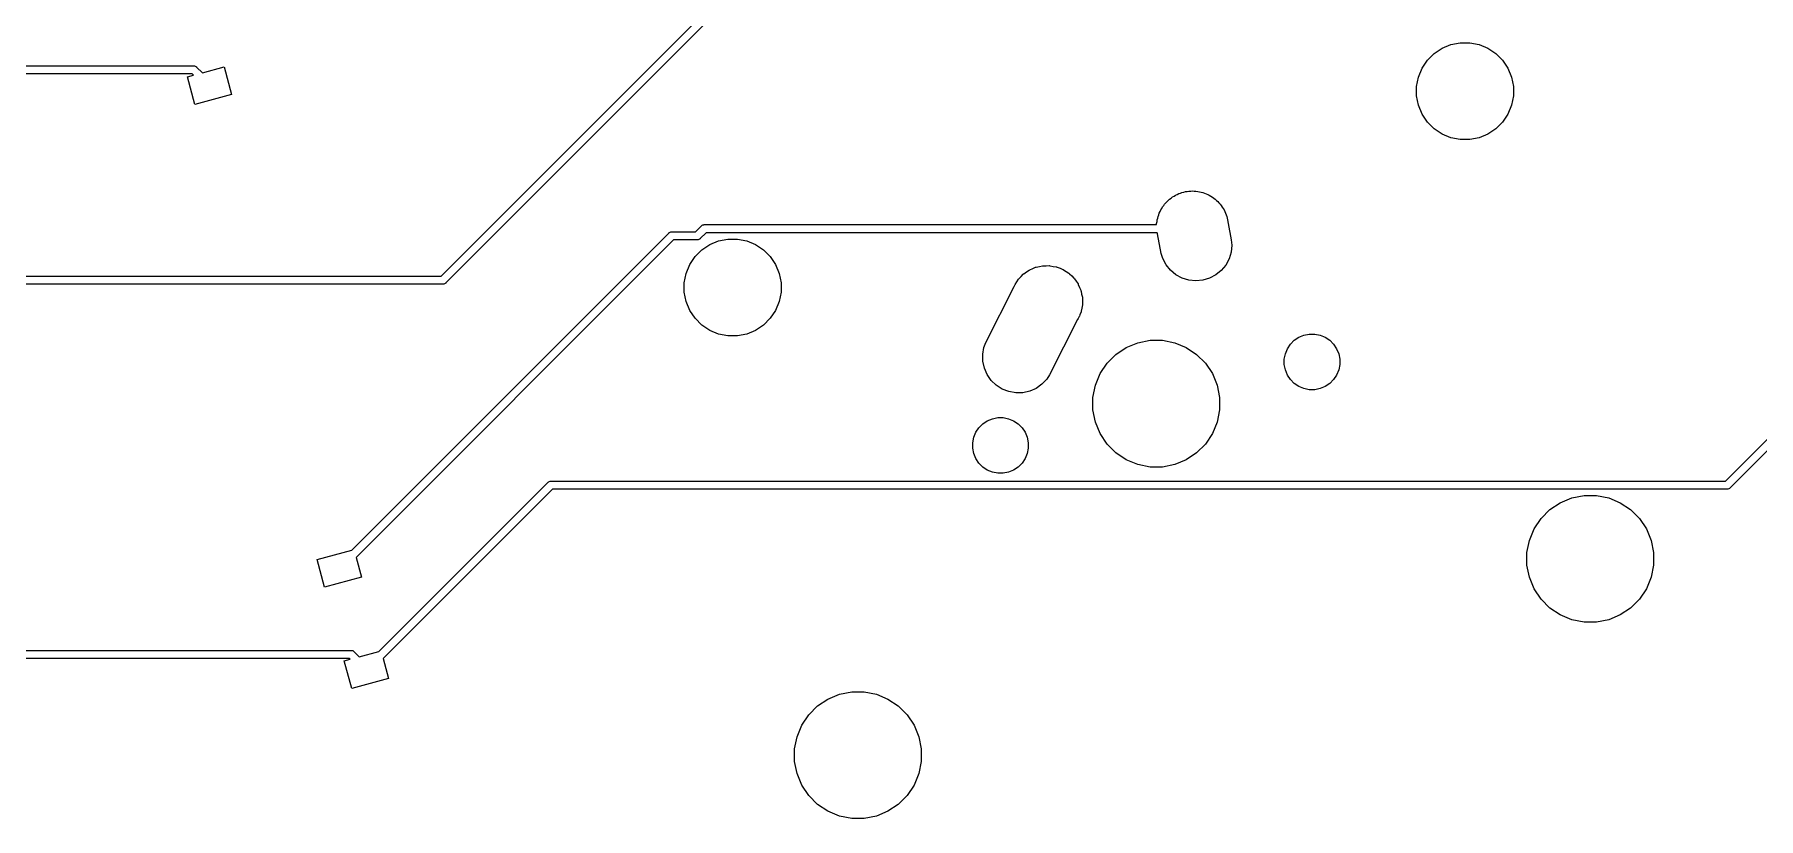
# Model space of a CAD drawing. Extents: x -26.1 to -7.5, y -7.6 to -2.3.
# Drawn here: x -14.713 to -12.575, y -7.639 to -6.668 of the extents above; entities that cross this region are included whole.
import ezdxf

# ---------------------------------------------------------------- set-up
doc = ezdxf.new("R2010")
doc.units = 0
doc.header["$MEASUREMENT"] = 0
doc.layers.add('BLACK', color=7, linetype='CONTINUOUS')

msp = doc.modelspace()

# ---------------------------------------------------------------- linework, layer by layer
at = {"layer": 'BLACK', "linetype": 'CONTINUOUS'}
for p, q in [((-14.2086, -6.967), (-13.7921, -6.55054)), ((-13.7867, -6.5593), (-14.2028, -6.97536)), ((-12.9774, -6.69112), (-12.9676, -6.68455)), ((-12.9676, -6.68455), (-12.9567, -6.68003)), ((-12.9567, -6.68003), (-12.9451, -6.67773)), ((-12.9451, -6.67773), (-12.9333, -6.67773)), ((-12.9333, -6.67773), (-12.9217, -6.68003)), ((-12.9217, -6.68003), (-12.9108, -6.68455)), ((-12.9108, -6.68455), (-12.9009, -6.69112)), ((-14.9042, -6.70626), (-14.5157, -6.70626)), ((-14.5157, -6.70626), (-14.5155, -6.70624)), ((-14.5155, -6.70624), (-14.5152, -6.70626)), ((-14.5152, -6.70626), (-14.5145, -6.70633)), ((-14.5145, -6.70633), (-14.5135, -6.70662)), ((-14.5135, -6.70662), (-14.5127, -6.70708)), ((-14.5127, -6.70708), (-14.5119, -6.70771)), ((-14.5119, -6.70771), (-14.5118, -6.7079)), ((-14.5118, -6.7079), (-14.5047, -6.71499)), ((-14.5047, -6.71499), (-14.4775, -6.70772)), ((-14.4775, -6.70772), (-14.4684, -6.74195)), ((-12.9969, -6.72022), (-12.9924, -6.7093)), ((-12.9924, -6.7093), (-12.9858, -6.69948)), ((-12.9858, -6.69948), (-12.9774, -6.69112)), ((-12.9009, -6.69112), (-12.8926, -6.69948)), ((-12.8926, -6.69948), (-12.886, -6.7093)), ((-12.886, -6.7093), (-12.8815, -6.72022)), ((-14.5175, -6.71626), (-14.9068, -6.71626)), ((-14.5232, -6.71995), (-14.5158, -6.71798)), ((-14.514, -6.75417), (-14.5232, -6.71995)), ((-14.5158, -6.71798), (-14.5175, -6.71626)), ((-12.9992, -6.73182), (-12.9969, -6.72022)), ((-12.9992, -6.74363), (-12.9992, -6.73182)), ((-12.8815, -6.72022), (-12.8792, -6.73182)), ((-12.8792, -6.73182), (-12.8792, -6.74363)), ((-14.4684, -6.74195), (-14.514, -6.75417)), ((-12.9969, -6.75523), (-12.9992, -6.74363)), ((-12.8792, -6.74363), (-12.8815, -6.75523)), ((-12.9924, -6.76615), (-12.9969, -6.75523)), ((-12.9858, -6.77597), (-12.9924, -6.76615)), ((-12.9774, -6.78433), (-12.9858, -6.77597)), ((-12.8926, -6.77597), (-12.9009, -6.78433)), ((-12.886, -6.76615), (-12.8926, -6.77597)), ((-12.8815, -6.75523), (-12.886, -6.76615)), ((-12.9676, -6.7909), (-12.9774, -6.78433)), ((-12.9567, -6.79542), (-12.9676, -6.7909)), ((-12.9451, -6.79773), (-12.9567, -6.79542)), ((-12.9217, -6.79542), (-12.9333, -6.79773)), ((-12.9108, -6.7909), (-12.9217, -6.79542)), ((-12.9009, -6.78433), (-12.9108, -6.7909)), ((-12.9333, -6.79773), (-12.9451, -6.79773)), ((-13.2836, -6.86205), (-13.2815, -6.86164)), ((-13.2815, -6.86164), (-13.2793, -6.86164)), ((-13.2793, -6.86164), (-13.277, -6.86143)), ((-13.277, -6.86143), (-13.2749, -6.86164)), ((-13.2749, -6.86164), (-13.2728, -6.86164)), ((-13.2728, -6.86164), (-13.2706, -6.86208)), ((-13.3164, -6.88495), (-13.3152, -6.88307)), ((-13.3152, -6.88307), (-13.3141, -6.88108)), ((-13.3141, -6.88108), (-13.3127, -6.87945)), ((-13.3127, -6.87945), (-13.3116, -6.8777)), ((-13.3116, -6.8777), (-13.31, -6.8761)), ((-13.31, -6.8761), (-13.3085, -6.87436)), ((-13.3085, -6.87436), (-13.3069, -6.87302)), ((-13.3069, -6.87302), (-13.3054, -6.87153)), ((-13.3054, -6.87153), (-13.3035, -6.87027)), ((-13.3035, -6.87027), (-13.3018, -6.86884)), ((-13.3018, -6.86884), (-13.2999, -6.86786)), ((-13.2999, -6.86786), (-13.2982, -6.86668)), ((-13.2982, -6.86668), (-13.2961, -6.86582)), ((-13.2961, -6.86582), (-13.2941, -6.86476)), ((-13.2941, -6.86476), (-13.292, -6.86415)), ((-13.292, -6.86415), (-13.2901, -6.86334)), ((-13.2901, -6.86334), (-13.2879, -6.8629)), ((-13.2879, -6.8629), (-13.2857, -6.86225)), ((-13.2857, -6.86225), (-13.2836, -6.86205)), ((-13.2706, -6.86208), (-13.2683, -6.86231)), ((-13.2683, -6.86231), (-13.2663, -6.86293)), ((-13.2663, -6.86293), (-13.2643, -6.86334)), ((-13.2643, -6.86334), (-13.2622, -6.86421)), ((-13.2622, -6.86421), (-13.26, -6.86487)), ((-13.26, -6.86487), (-13.2581, -6.86587)), ((-13.2581, -6.86587), (-13.2562, -6.86668)), ((-13.2562, -6.86668), (-13.2543, -6.86794)), ((-13.2543, -6.86794), (-13.2523, -6.86901)), ((-13.2523, -6.86901), (-13.2507, -6.87036)), ((-13.2507, -6.87036), (-13.2489, -6.87153)), ((-13.2489, -6.87153), (-13.2473, -6.87313)), ((-13.2473, -6.87313), (-13.2456, -6.87457)), ((-13.2456, -6.87457), (-13.2443, -6.87621)), ((-13.2443, -6.87621), (-13.2428, -6.8777)), ((-13.2428, -6.8777), (-13.2415, -6.87958)), ((-13.2415, -6.87958), (-13.2401, -6.88133)), ((-13.2401, -6.88133), (-13.2391, -6.8832)), ((-13.8857, -6.90459), (-13.8849, -6.90396)), ((-13.8849, -6.90396), (-13.8841, -6.9035)), ((-13.8841, -6.9035), (-13.8831, -6.90321)), ((-13.8831, -6.90321), (-13.8824, -6.90314)), ((-13.8824, -6.90314), (-13.8821, -6.90312)), ((-13.8821, -6.90312), (-13.8819, -6.90314)), ((-13.8819, -6.90314), (-13.3215, -6.90314)), ((-13.3215, -6.90157), (-13.321, -6.89935)), ((-13.3215, -6.90314), (-13.3215, -6.90157)), ((-13.321, -6.89935), (-13.3208, -6.8971)), ((-13.3208, -6.8971), (-13.3202, -6.89508)), ((-13.3202, -6.89508), (-13.3198, -6.89301)), ((-13.3198, -6.89301), (-13.3189, -6.89092)), ((-13.3189, -6.89092), (-13.3182, -6.88876)), ((-13.3182, -6.88876), (-13.3172, -6.8869)), ((-13.3172, -6.8869), (-13.3164, -6.88495)), ((-13.2391, -6.8832), (-13.2379, -6.88495)), ((-13.2379, -6.88495), (-13.2371, -6.88704)), ((-13.2371, -6.88704), (-13.236, -6.88904)), ((-13.236, -6.88904), (-13.2354, -6.89106)), ((-13.2354, -6.89106), (-13.2346, -6.89301)), ((-13.2346, -6.89301), (-13.2341, -6.89523)), ((-13.2341, -6.89523), (-13.2341, -6.8953)), ((-13.2341, -6.8953), (-13.2337, -6.89735)), ((-13.2337, -6.89735), (-13.2329, -6.90157)), ((-13.2329, -6.90157), (-13.2329, -6.90165)), ((-13.2329, -6.90165), (-13.2289, -6.92204)), ((-14.3195, -7.30669), (-13.9265, -6.91364)), ((-13.9207, -6.922), (-14.3141, -7.31545)), ((-13.9265, -6.91364), (-13.9263, -6.91345)), ((-13.9263, -6.91345), (-13.9256, -6.91282)), ((-13.9256, -6.91282), (-13.9247, -6.91236)), ((-13.9247, -6.91236), (-13.9237, -6.91207)), ((-13.9237, -6.91207), (-13.9228, -6.91198)), ((-13.9228, -6.91198), (-13.9225, -6.912)), ((-13.9225, -6.912), (-13.8931, -6.912)), ((-13.8912, -6.922), (-13.9207, -6.922)), ((-13.8931, -6.912), (-13.8858, -6.90478)), ((-13.891, -6.92202), (-13.8912, -6.922)), ((-13.8908, -6.922), (-13.891, -6.92202)), ((-13.89, -6.92193), (-13.8908, -6.922)), ((-13.8891, -6.92164), (-13.89, -6.92193)), ((-13.8882, -6.92118), (-13.8891, -6.92164)), ((-13.8874, -6.92055), (-13.8882, -6.92118)), ((-13.8873, -6.92036), (-13.8874, -6.92055)), ((-13.8801, -6.91314), (-13.8873, -6.92036)), ((-13.8858, -6.90478), (-13.8857, -6.90459)), ((-13.3209, -6.91314), (-13.8801, -6.91314)), ((-13.8756, -6.92784), (-13.8647, -6.92332)), ((-13.8647, -6.92332), (-13.8531, -6.92102)), ((-13.8531, -6.92102), (-13.8413, -6.92102)), ((-13.8413, -6.92102), (-13.8297, -6.92332)), ((-13.8297, -6.92332), (-13.8187, -6.92784)), ((-13.3206, -6.91451), (-13.3209, -6.91314)), ((-13.3158, -6.93903), (-13.3206, -6.91451)), ((-13.2289, -6.92204), (-13.2283, -6.92855)), ((-13.9003, -6.95259), (-13.8938, -6.94277)), ((-13.8938, -6.94277), (-13.8854, -6.93441)), ((-13.8854, -6.93441), (-13.8756, -6.92784)), ((-13.8187, -6.92784), (-13.8089, -6.93441)), ((-13.8089, -6.93441), (-13.8006, -6.94277)), ((-13.8006, -6.94277), (-13.794, -6.95259)), ((-13.314, -6.94529), (-13.3158, -6.93903)), ((-13.3099, -6.953), (-13.314, -6.94529)), ((-13.2317, -6.94557), (-13.2359, -6.95325)), ((-13.2292, -6.93723), (-13.2317, -6.94557)), ((-13.2283, -6.92855), (-13.2292, -6.93723)), ((-12.6162, -7.22091), (-12.3299, -6.93455)), ((-12.3245, -6.94331), (-12.6104, -7.22927)), ((-15.2172, -6.967), (-14.2086, -6.967)), ((-13.9072, -6.97511), (-13.9049, -6.96351)), ((-13.9049, -6.96351), (-13.9003, -6.95259)), ((-13.794, -6.95259), (-13.7895, -6.96351)), ((-13.7895, -6.96351), (-13.7872, -6.97511)), ((-13.4922, -6.97013), (-13.4895, -6.96737)), ((-13.4895, -6.96737), (-13.4868, -6.96457)), ((-13.4868, -6.96457), (-13.4864, -6.96429)), ((-13.4864, -6.96429), (-13.4861, -6.96396)), ((-13.4861, -6.96396), (-13.4828, -6.96179)), ((-13.4828, -6.96179), (-13.4796, -6.95957)), ((-13.4796, -6.95957), (-13.4792, -6.95938)), ((-13.4792, -6.95938), (-13.4788, -6.95911)), ((-13.4788, -6.95911), (-13.4752, -6.95762)), ((-13.4752, -6.95762), (-13.4717, -6.95606)), ((-13.4717, -6.95606), (-13.4712, -6.95595)), ((-13.4712, -6.95595), (-13.4707, -6.95577)), ((-13.4707, -6.95577), (-13.4669, -6.95501)), ((-13.4669, -6.95501), (-13.4631, -6.95417)), ((-13.4631, -6.95417), (-13.4627, -6.95416)), ((-13.4627, -6.95416), (-13.4622, -6.95407)), ((-13.4622, -6.95407), (-13.4583, -6.95407)), ((-13.4583, -6.95407), (-13.4544, -6.95399)), ((-13.4544, -6.95399), (-13.4539, -6.95407)), ((-13.4539, -6.95407), (-13.4535, -6.95407)), ((-13.4535, -6.95407), (-13.4497, -6.95483)), ((-13.4497, -6.95483), (-13.4458, -6.9555)), ((-13.4458, -6.9555), (-13.4454, -6.95568)), ((-13.4454, -6.95568), (-13.4449, -6.95577)), ((-13.4449, -6.95577), (-13.4413, -6.95726)), ((-13.4413, -6.95726), (-13.4377, -6.95867)), ((-13.4377, -6.95867), (-13.4373, -6.95893)), ((-13.4373, -6.95893), (-13.4369, -6.95911)), ((-13.4369, -6.95911), (-13.4336, -6.96127)), ((-13.4336, -6.96127), (-13.4303, -6.96336)), ((-13.4303, -6.96336), (-13.43, -6.96369)), ((-13.43, -6.96369), (-13.4296, -6.96396)), ((-13.4296, -6.96396), (-13.4268, -6.96671)), ((-13.4268, -6.96671), (-13.424, -6.9694)), ((-13.3044, -6.95976), (-13.3099, -6.953)), ((-13.2976, -6.96532), (-13.3044, -6.95976)), ((-13.29, -6.96946), (-13.2976, -6.96532)), ((-13.2482, -6.96549), (-13.2559, -6.96957)), ((-13.2414, -6.95997), (-13.2482, -6.96549)), ((-13.2359, -6.95325), (-13.2414, -6.95997)), ((-14.2068, -6.977), (-15.219, -6.977)), ((-14.2065, -6.97702), (-14.2068, -6.977)), ((-14.2063, -6.977), (-14.2065, -6.97702)), ((-14.2055, -6.97693), (-14.2063, -6.977)), ((-14.2046, -6.97664), (-14.2055, -6.97693)), ((-14.2037, -6.97618), (-14.2046, -6.97664)), ((-14.203, -6.97555), (-14.2037, -6.97618)), ((-14.2028, -6.97536), (-14.203, -6.97555)), ((-13.9072, -6.98692), (-13.9072, -6.97511)), ((-13.9049, -6.99852), (-13.9072, -6.98692)), ((-13.7872, -6.98692), (-13.7895, -6.99852)), ((-13.7872, -6.97511), (-13.7872, -6.98692)), ((-13.5333, -7.04913), (-13.4981, -6.97984)), ((-13.4981, -6.97984), (-13.4971, -6.97738)), ((-13.4971, -6.97738), (-13.4949, -6.97414)), ((-13.4949, -6.97414), (-13.4928, -6.97087)), ((-13.4928, -6.97087), (-13.4925, -6.97052)), ((-13.4925, -6.97052), (-13.4922, -6.97013)), ((-13.424, -6.9694), (-13.4238, -6.96979)), ((-13.4238, -6.96979), (-13.4234, -6.97013)), ((-13.4234, -6.97013), (-13.4213, -6.97336)), ((-13.4213, -6.97336), (-13.419, -6.97655)), ((-13.419, -6.97655), (-13.4188, -6.97698)), ((-13.4188, -6.97698), (-13.4186, -6.97738)), ((-13.4186, -6.97738), (-13.4171, -6.98097)), ((-13.4171, -6.98097), (-13.4155, -6.98453)), ((-13.4155, -6.98453), (-13.4154, -6.985)), ((-13.4154, -6.985), (-13.4152, -6.98544)), ((-13.4152, -6.98544), (-13.4145, -6.98926)), ((-13.4145, -6.98926), (-13.4136, -6.99305)), ((-13.2816, -6.97202), (-13.29, -6.96946)), ((-13.2729, -6.9729), (-13.2816, -6.97202)), ((-13.2642, -6.97208), (-13.2729, -6.9729)), ((-13.2559, -6.96957), (-13.2642, -6.97208)), ((-13.9003, -7.00944), (-13.9049, -6.99852)), ((-13.8938, -7.01926), (-13.9003, -7.00944)), ((-13.794, -7.00944), (-13.8006, -7.01926)), ((-13.7895, -6.99852), (-13.794, -7.00944)), ((-13.4152, -7.01128), (-13.4167, -7.01487)), ((-13.4151, -7.01081), (-13.4152, -7.01128)), ((-13.415, -7.01037), (-13.4151, -7.01081)), ((-13.4143, -7.00654), (-13.415, -7.01037)), ((-13.4135, -7.00272), (-13.4143, -7.00654)), ((-13.4136, -6.99305), (-13.4136, -6.99353)), ((-13.4136, -6.99353), (-13.4135, -6.994)), ((-13.4135, -6.994), (-13.4135, -6.99789)), ((-13.4135, -6.99789), (-13.4135, -7.00177)), ((-13.4135, -7.00177), (-13.4135, -7.00224)), ((-13.4135, -7.00224), (-13.4135, -7.00272)), ((-13.8854, -7.02762), (-13.8938, -7.01926)), ((-13.8756, -7.03419), (-13.8854, -7.02762)), ((-13.8089, -7.02762), (-13.8187, -7.03419)), ((-13.8006, -7.01926), (-13.8089, -7.02762)), ((-13.4195, -7.02076), (-13.4543, -7.08921)), ((-13.4186, -7.01934), (-13.4195, -7.02076)), ((-13.4176, -7.01688), (-13.4186, -7.01934)), ((-13.4173, -7.01646), (-13.4176, -7.01688)), ((-13.4167, -7.01487), (-13.4173, -7.01646)), ((-13.8647, -7.03871), (-13.8756, -7.03419)), ((-13.8531, -7.04102), (-13.8647, -7.03871)), ((-13.8413, -7.04102), (-13.8531, -7.04102)), ((-13.8297, -7.03871), (-13.8413, -7.04102)), ((-13.8187, -7.03419), (-13.8297, -7.03871)), ((-13.5356, -7.05522), (-13.5333, -7.04913)), ((-13.3592, -7.05543), (-13.3449, -7.04952)), ((-13.3449, -7.04952), (-13.3297, -7.0465)), ((-13.3297, -7.0465), (-13.3143, -7.0465)), ((-13.3143, -7.0465), (-13.2991, -7.04952)), ((-13.2991, -7.04952), (-13.2848, -7.05543)), ((-13.1593, -7.05692), (-13.1556, -7.05128)), ((-13.1556, -7.05128), (-13.1508, -7.04648)), ((-13.1508, -7.04648), (-13.1451, -7.04271)), ((-13.1451, -7.04271), (-13.1389, -7.04011)), ((-13.1389, -7.04011), (-13.1322, -7.03879)), ((-13.1322, -7.03879), (-13.1254, -7.03879)), ((-13.1254, -7.03879), (-13.1188, -7.04011)), ((-13.1188, -7.04011), (-13.1125, -7.04271)), ((-13.1125, -7.04271), (-13.1069, -7.04648)), ((-13.1069, -7.04648), (-13.1021, -7.05128)), ((-13.1021, -7.05128), (-13.0983, -7.05692)), ((-13.5371, -7.06382), (-13.5356, -7.05522)), ((-13.537, -7.07254), (-13.5371, -7.06382)), ((-13.5351, -7.08106), (-13.537, -7.07254)), ((-13.3916, -7.08782), (-13.383, -7.07496)), ((-13.383, -7.07496), (-13.372, -7.06403)), ((-13.372, -7.06403), (-13.3592, -7.05543)), ((-13.2848, -7.05543), (-13.272, -7.06403)), ((-13.272, -7.06403), (-13.261, -7.07496)), ((-13.261, -7.07496), (-13.2524, -7.08782)), ((-13.1633, -7.06984), (-13.1619, -7.06319)), ((-13.1633, -7.07663), (-13.1633, -7.06984)), ((-13.1619, -7.06319), (-13.1593, -7.05692)), ((-13.0983, -7.05692), (-13.0957, -7.06319)), ((-13.0957, -7.06319), (-13.0944, -7.06984)), ((-13.0944, -7.06984), (-13.0944, -7.07663)), ((-13.5316, -7.08904), (-13.5351, -7.08106)), ((-13.5266, -7.09619), (-13.5316, -7.08904)), ((-13.5203, -7.10223), (-13.5266, -7.09619)), ((-13.4578, -7.09472), (-13.4638, -7.10102)), ((-13.4543, -7.08921), (-13.4578, -7.09472)), ((-13.3975, -7.1021), (-13.3916, -7.08782)), ((-13.2524, -7.08782), (-13.2465, -7.1021)), ((-13.1619, -7.08328), (-13.1633, -7.07663)), ((-13.1593, -7.08955), (-13.1619, -7.08328)), ((-13.1556, -7.0952), (-13.1593, -7.08955)), ((-13.1508, -7.09999), (-13.1556, -7.0952)), ((-13.1021, -7.0952), (-13.1069, -7.09999)), ((-13.0983, -7.08955), (-13.1021, -7.0952)), ((-13.0957, -7.08328), (-13.0983, -7.08955)), ((-13.0944, -7.07663), (-13.0957, -7.08328)), ((-13.5129, -7.10692), (-13.5203, -7.10223)), ((-13.5048, -7.11009), (-13.5129, -7.10692)), ((-13.4962, -7.1116), (-13.5048, -7.11009)), ((-13.4875, -7.11142), (-13.4962, -7.1116)), ((-13.4789, -7.10953), (-13.4875, -7.11142)), ((-13.471, -7.10602), (-13.4789, -7.10953)), ((-13.4638, -7.10102), (-13.471, -7.10602)), ((-13.4005, -7.11727), (-13.3975, -7.1021)), ((-13.4005, -7.13273), (-13.4005, -7.11727)), ((-13.2465, -7.1021), (-13.2435, -7.11727)), ((-13.2435, -7.11727), (-13.2435, -7.13273)), ((-13.1451, -7.10376), (-13.1508, -7.09999)), ((-13.1389, -7.10636), (-13.1451, -7.10376)), ((-13.1322, -7.10769), (-13.1389, -7.10636)), ((-13.1254, -7.10769), (-13.1322, -7.10769)), ((-13.1188, -7.10636), (-13.1254, -7.10769)), ((-13.1125, -7.10376), (-13.1188, -7.10636)), ((-13.1069, -7.09999), (-13.1125, -7.10376)), ((-13.3975, -7.1479), (-13.4005, -7.13273)), ((-13.2435, -7.13273), (-13.2465, -7.1479)), ((-13.5483, -7.16672), (-13.5457, -7.16045)), ((-13.5457, -7.16045), (-13.5419, -7.1548)), ((-13.5419, -7.1548), (-13.5371, -7.15001)), ((-13.5371, -7.15001), (-13.5315, -7.14624)), ((-13.5315, -7.14624), (-13.5252, -7.14364)), ((-13.5252, -7.14364), (-13.5186, -7.14231)), ((-13.5186, -7.14231), (-13.5118, -7.14231)), ((-13.5118, -7.14231), (-13.5051, -7.14364)), ((-13.5051, -7.14364), (-13.4989, -7.14624)), ((-13.4989, -7.14624), (-13.4932, -7.15001)), ((-13.4932, -7.15001), (-13.4884, -7.1548)), ((-13.4884, -7.1548), (-13.4847, -7.16045)), ((-13.4847, -7.16045), (-13.4821, -7.16672)), ((-13.3916, -7.16218), (-13.3975, -7.1479)), ((-13.2465, -7.1479), (-13.2524, -7.16218)), ((-13.5496, -7.17337), (-13.5483, -7.16672)), ((-13.5496, -7.18016), (-13.5496, -7.17337)), ((-13.5483, -7.18681), (-13.5496, -7.18016)), ((-13.4821, -7.16672), (-13.4807, -7.17337)), ((-13.4807, -7.18016), (-13.4821, -7.18681)), ((-13.4807, -7.17337), (-13.4807, -7.18016)), ((-13.383, -7.17504), (-13.3916, -7.16218)), ((-13.372, -7.18597), (-13.383, -7.17504)), ((-13.261, -7.17504), (-13.272, -7.18597)), ((-13.2524, -7.16218), (-13.261, -7.17504)), ((-13.5457, -7.19308), (-13.5483, -7.18681)), ((-13.5419, -7.19872), (-13.5457, -7.19308)), ((-13.5371, -7.20352), (-13.5419, -7.19872)), ((-13.5315, -7.20729), (-13.5371, -7.20352)), ((-13.4932, -7.20352), (-13.4989, -7.20729)), ((-13.4884, -7.19872), (-13.4932, -7.20352)), ((-13.4847, -7.19308), (-13.4884, -7.19872)), ((-13.4821, -7.18681), (-13.4847, -7.19308)), ((-13.3592, -7.19457), (-13.372, -7.18597)), ((-13.3449, -7.20048), (-13.3592, -7.19457)), ((-13.3297, -7.2035), (-13.3449, -7.20048)), ((-13.3143, -7.2035), (-13.3297, -7.2035)), ((-13.2991, -7.20048), (-13.3143, -7.2035)), ((-13.2848, -7.19457), (-13.2991, -7.20048)), ((-13.272, -7.18597), (-13.2848, -7.19457)), ((-14.2859, -7.43219), (-14.0763, -7.22254)), ((-14.0763, -7.22254), (-14.0761, -7.22235)), ((-14.0761, -7.22235), (-14.0753, -7.22173)), ((-14.0753, -7.22173), (-14.0745, -7.22127)), ((-14.0745, -7.22127), (-14.0735, -7.22098)), ((-14.0735, -7.22098), (-14.0726, -7.22088)), ((-14.0726, -7.22088), (-14.0723, -7.22091)), ((-14.0723, -7.22091), (-12.6162, -7.22091)), ((-13.5252, -7.20989), (-13.5315, -7.20729)), ((-13.5186, -7.21121), (-13.5252, -7.20989)), ((-13.5118, -7.21121), (-13.5186, -7.21121)), ((-13.5051, -7.20989), (-13.5118, -7.21121)), ((-13.4989, -7.20729), (-13.5051, -7.20989)), ((-14.0705, -7.23091), (-14.2805, -7.44094)), ((-12.6144, -7.23091), (-14.0705, -7.23091)), ((-12.8211, -7.24772), (-12.8068, -7.2418)), ((-12.8068, -7.2418), (-12.7916, -7.23878)), ((-12.7916, -7.23878), (-12.7762, -7.23878)), ((-12.7762, -7.23878), (-12.761, -7.2418)), ((-12.761, -7.2418), (-12.7467, -7.24772)), ((-12.6141, -7.23093), (-12.6144, -7.23091)), ((-12.6139, -7.23091), (-12.6141, -7.23093)), ((-12.6132, -7.23083), (-12.6139, -7.23091)), ((-12.6122, -7.23055), (-12.6132, -7.23083)), ((-12.6114, -7.23008), (-12.6122, -7.23055)), ((-12.6106, -7.22946), (-12.6114, -7.23008)), ((-12.6104, -7.22927), (-12.6106, -7.22946)), ((-12.8535, -7.2801), (-12.8449, -7.26724)), ((-12.8449, -7.26724), (-12.8339, -7.25631)), ((-12.8339, -7.25631), (-12.8211, -7.24772)), ((-12.7467, -7.24772), (-12.7339, -7.25631)), ((-12.7339, -7.25631), (-12.7229, -7.26724)), ((-12.7229, -7.26724), (-12.7143, -7.2801)), ((-12.8594, -7.29438), (-12.8535, -7.2801)), ((-12.7143, -7.2801), (-12.7084, -7.29438)), ((-14.3623, -7.31816), (-14.3195, -7.30669)), ((-12.8624, -7.30955), (-12.8594, -7.29438)), ((-12.8624, -7.32501), (-12.8624, -7.30955)), ((-12.7084, -7.29438), (-12.7054, -7.30955)), ((-12.7054, -7.30955), (-12.7054, -7.32501)), ((-14.3532, -7.35239), (-14.3623, -7.31816)), ((-14.3141, -7.31545), (-14.3075, -7.34016)), ((-12.8594, -7.34018), (-12.8624, -7.32501)), ((-12.7054, -7.32501), (-12.7084, -7.34018)), ((-14.3075, -7.34016), (-14.3532, -7.35239)), ((-12.8535, -7.35446), (-12.8594, -7.34018)), ((-12.7084, -7.34018), (-12.7143, -7.35446)), ((-12.8449, -7.36732), (-12.8535, -7.35446)), ((-12.8339, -7.37826), (-12.8449, -7.36732)), ((-12.7229, -7.36732), (-12.7339, -7.37826)), ((-12.7143, -7.35446), (-12.7229, -7.36732)), ((-12.8211, -7.38685), (-12.8339, -7.37826)), ((-12.8068, -7.39276), (-12.8211, -7.38685)), ((-12.7916, -7.39578), (-12.8068, -7.39276)), ((-12.7762, -7.39578), (-12.7916, -7.39578)), ((-12.761, -7.39276), (-12.7762, -7.39578)), ((-12.7467, -7.38685), (-12.761, -7.39276)), ((-12.7339, -7.37826), (-12.7467, -7.38685)), ((-15.0416, -7.43071), (-14.3205, -7.43071)), ((-14.3205, -7.43071), (-14.3202, -7.43068)), ((-14.3202, -7.43068), (-14.32, -7.43071)), ((-14.32, -7.43071), (-14.3193, -7.43078)), ((-14.3193, -7.43078), (-14.3183, -7.43106)), ((-14.3183, -7.43106), (-14.3175, -7.43153)), ((-14.3175, -7.43153), (-14.3167, -7.43215)), ((-14.3167, -7.43215), (-14.3165, -7.43234)), ((-14.3165, -7.43234), (-14.3102, -7.43869)), ((-14.3102, -7.43869), (-14.2859, -7.43219)), ((-14.3223, -7.44071), (-15.0535, -7.44071)), ((-14.3287, -7.44366), (-14.3213, -7.44168)), ((-14.3195, -7.47788), (-14.3287, -7.44366)), ((-14.3213, -7.44168), (-14.3223, -7.44071)), ((-14.2805, -7.44094), (-14.2739, -7.46565)), ((-14.2739, -7.46565), (-14.3195, -7.47788)), ((-13.7528, -7.51053), (-13.7419, -7.4996)), ((-13.7419, -7.4996), (-13.7291, -7.491)), ((-13.7291, -7.491), (-13.7148, -7.48509)), ((-13.7148, -7.48509), (-13.6996, -7.48207)), ((-13.6996, -7.48207), (-13.6841, -7.48207)), ((-13.6841, -7.48207), (-13.669, -7.48509)), ((-13.669, -7.48509), (-13.6547, -7.491)), ((-13.6547, -7.491), (-13.6418, -7.4996)), ((-13.6418, -7.4996), (-13.6309, -7.51053)), ((-13.7674, -7.53767), (-13.7614, -7.52339)), ((-13.7614, -7.52339), (-13.7528, -7.51053)), ((-13.6309, -7.51053), (-13.6223, -7.52339)), ((-13.6223, -7.52339), (-13.6164, -7.53767)), ((-13.7704, -7.55284), (-13.7674, -7.53767)), ((-13.6164, -7.53767), (-13.6134, -7.55284)), ((-13.7704, -7.5683), (-13.7704, -7.55284)), ((-13.6134, -7.55284), (-13.6134, -7.5683)), ((-13.7674, -7.58347), (-13.7704, -7.5683)), ((-13.7614, -7.59775), (-13.7674, -7.58347)), ((-13.6164, -7.58347), (-13.6223, -7.59775)), ((-13.6134, -7.5683), (-13.6164, -7.58347)), ((-13.7528, -7.61061), (-13.7614, -7.59775)), ((-13.6223, -7.59775), (-13.6309, -7.61061)), ((-13.7419, -7.62155), (-13.7528, -7.61061)), ((-13.7291, -7.63014), (-13.7419, -7.62155)), ((-13.7148, -7.63605), (-13.7291, -7.63014)), ((-13.6547, -7.63014), (-13.669, -7.63605)), ((-13.6418, -7.62155), (-13.6547, -7.63014)), ((-13.6309, -7.61061), (-13.6418, -7.62155)), ((-13.6996, -7.63907), (-13.7148, -7.63605)), ((-13.6841, -7.63907), (-13.6996, -7.63907)), ((-13.669, -7.63605), (-13.6841, -7.63907))]:
    msp.add_line(p, q, dxfattribs=at)

doc.saveas('drawing.dxf')
